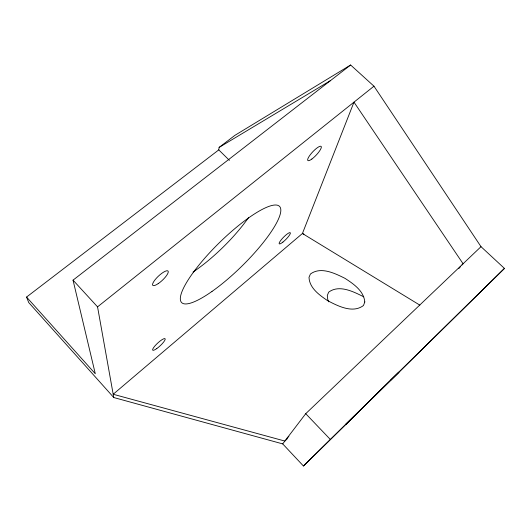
<?xml version="1.0" encoding="UTF-8"?>
<svg xmlns="http://www.w3.org/2000/svg" width="531" height="531" viewBox="0 0 531 531"><rect width="100%" height="100%" fill="white"/><g stroke="black" fill="none" stroke-linecap="round" stroke-linejoin="round"><path stroke-width="0.8" d="M218.772 149.888L219.124 147.412L234.894 135.352L350.626 65.001L373.97 86.195L481.006 246.676L504.45 268.42L303.44 465.999L282.704 443.896L113.773 397.54L28.727 302.557L26.55 297.068L218.772 149.888L229.412 160.349M282.704 443.896L305.723 413.695L481.006 246.676M458.744 268.653L460.37 266.814M462.003 264.982L463.092 263.761L353.978 102.151L302.424 233.501L113.189 394.261L284.868 441.055L287.258 438.765M303.44 465.999L504.45 268.42M390.544 380.342L398.94 372.125L345.502 424.634L354.927 415.401M287.098 438.115L288.877 436.416M113.773 397.54L97.551 306.858L373.97 86.195M26.55 297.068L95.295 373.764L73.032 280.149L350.626 65.001M219.124 147.412L330.481 80.612M303.944 234.151L302.424 233.501L419.829 305.119M363.755 296.822C353.54 291.725 339.216 284.277 328.662 292.163L327.295 295.535L327.786 299.769L328.789 301.84M305.723 413.695L330.322 439.436M73.032 280.149L97.551 306.858M248.554 217.551A68.121 18.419 -44.5 0 1 193.065 272.031M364.797 301.96L363.489 305.498C352.697 313.728 337.862 305.995 327.454 300.566C319.403 295.05 309.387 288.034 309.009 277.308L310.423 274.016C320.81 266.31 334.888 273.339 344.991 278.35C353.52 283.879 363.835 290.922 364.797 301.96M311.863 159.034A9.691 2.389 -46.8 0 0 321.288 146.649A9.691 2.389 -46.8 0 0 310.33 154.667A9.691 2.389 -46.8 0 0 311.863 159.034M282.93 242.076A7.826 1.606 -45.2 0 0 290.284 232.724A7.826 1.606 -45.2 0 0 281.072 239.992A7.826 1.606 -45.2 0 0 282.93 242.076M156.784 348.555A8.436 1.832 -42.8 0 0 165.114 338.751A8.436 1.832 -42.8 0 0 154.806 346.066A8.436 1.832 -42.8 0 0 156.784 348.555M212.008 291.426A68.625 16.242 -44.5 0 0 280.282 207.475A68.625 16.242 -44.5 0 0 199.437 264.471A68.625 16.242 -44.5 0 0 212.008 291.426M158.211 283.634A10.441 2.854 -43.2 0 0 168.055 271.069A10.441 2.854 -43.2 0 0 154.992 279.864A10.441 2.854 -43.2 0 0 158.211 283.634"/></g></svg>
